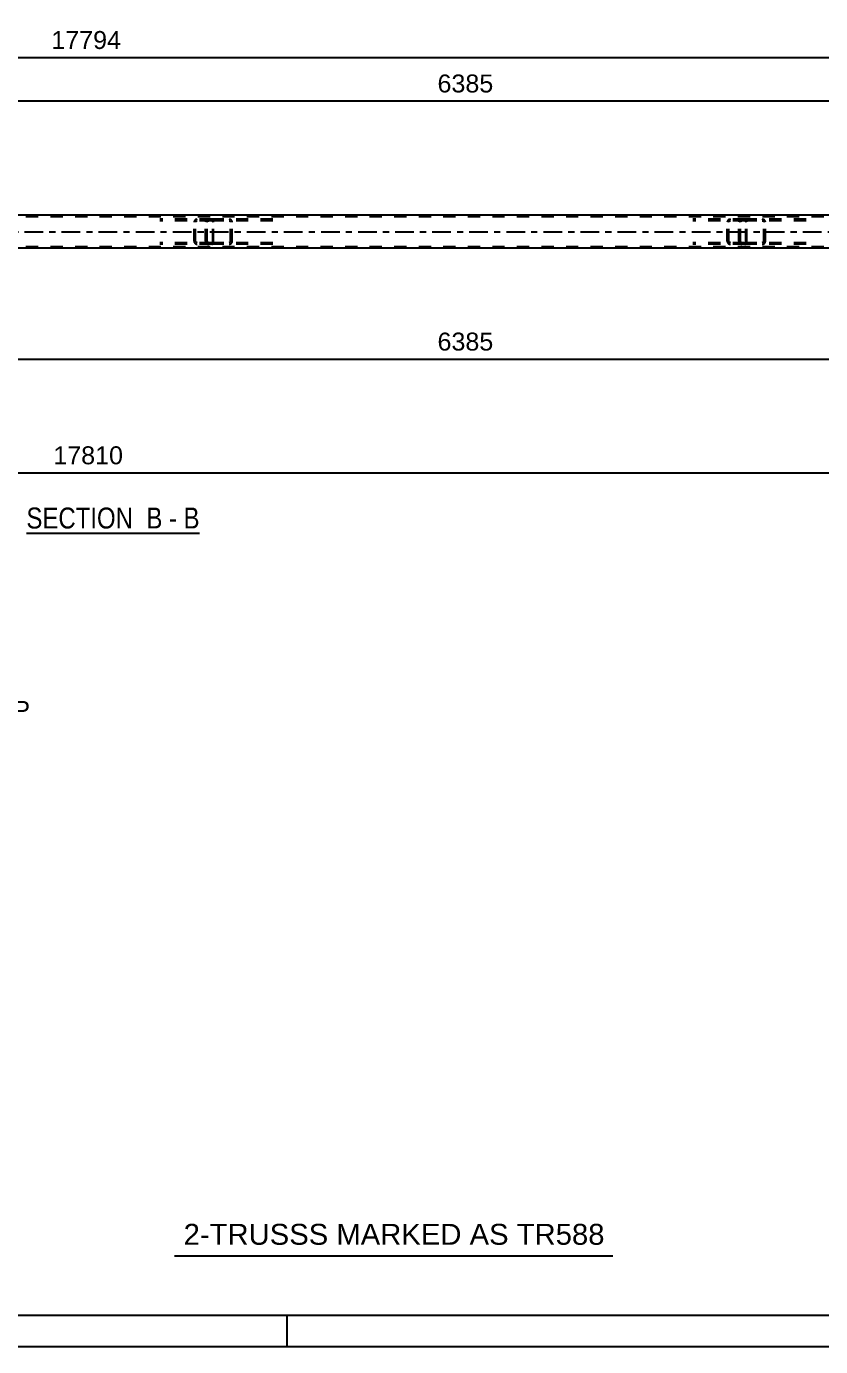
# Model space of a CAD drawing. Header units: millimetres. Extents: x 0 to 841, y 0 to 594.
# Drawn here: x 379.3 to 506.2, y 0 to 210.7 of the extents above; entities that cross this region are included whole.
import ezdxf

# ---------------------------------------------------------------- set-up
doc = ezdxf.new("R2010")
doc.units = ezdxf.units.MM
doc.linetypes.add('DXK_LINE_DOT2', pattern=[3.9198, 1.9599, -1.9599])
doc.linetypes.add('DXK_LINE_DOT3', pattern=[5.9187, 2.979, -0.9799, 0.9799, -0.9799])
doc.styles.add('Arial', font='arial.ttf', dxfattribs={"height": 0.2})
doc.styles.add('Arial Narrow', font='ARIALN.TTF', dxfattribs={"height": 0.2})

# ---------------------------------------------------------------- blocks, each defined once
blk = doc.blocks.new('Unknown-203724102-1113')
at = {"color": 5, "linetype": 'Continuous'}
for p, q in [((5, 5), (836, 5)), ((421, 0), (421, 5)), ((0, 0), (841, 0))]:
    blk.add_line(p, q, dxfattribs=at)
blk = doc.blocks.new('Unknown-203724102-17 - 2267')
at = {"color": 6, "linetype": 'Continuous'}
blk.add_line((379.35, 129.82), (407, 129.82), dxfattribs=at)
at = {"color": 0, "linetype": 'Continuous'}
blk.add_wipeout([(397.46, 130.57), (397.46, 134.07), (379.35, 134.07), (379.35, 130.57)], dxfattribs=at)
at = {"color": 7, "linetype": 'Continuous', "style": 'Arial Narrow'}
blk.add_text('SECTION ', height=3.34, dxfattribs=at).set_placement((379.35, 130.57))
at = {"color": 0, "linetype": 'Continuous'}
blk.add_wipeout([(401.07, 130.57), (401.07, 134.07), (398.51, 134.07), (398.51, 130.57)], dxfattribs=at)
at = {"color": 7, "linetype": 'Continuous', "style": 'Arial Narrow'}
blk.add_text('B', height=3.34, dxfattribs=at).set_placement((398.51, 130.57))
at = {"color": 0, "linetype": 'Continuous'}
blk.add_wipeout([(403.39, 130.57), (403.39, 134.07), (402.12, 134.07), (402.12, 130.57)], dxfattribs=at)
at = {"color": 7, "linetype": 'Continuous', "style": 'Arial Narrow'}
blk.add_text('-', height=3.34, dxfattribs=at).set_placement((402.12, 130.57))
at = {"color": 0, "linetype": 'Continuous'}
blk.add_wipeout([(407, 130.57), (407, 134.07), (404.44, 134.07), (404.44, 130.57)], dxfattribs=at)
at = {"color": 7, "linetype": 'Continuous', "style": 'Arial Narrow'}
blk.add_text('B', height=3.34, dxfattribs=at).set_placement((404.44, 130.57))
blk = doc.blocks.new('Part-203724102-2384 - 2267')
at = {"color": 7, "linetype": 'DXK_LINE_DOT2'}
for p, q in [((408, 179.64), (407.96, 179.45)), ((407.96, 176.41), (407.96, 179.45)), ((408.22, 179.45), (408.24, 179.54)), ((408.22, 176.41), (408.22, 179.45)), ((408.24, 179.54), (408.29, 179.62)), ((408.47, 179.93), (408.28, 179.89)), ((408.29, 179.62), (408.38, 179.67)), ((408.38, 179.67), (408.47, 179.69)), ((418.7, 179.93), (408.47, 179.93)), ((418.7, 179.69), (408.47, 179.69)), ((411.9, 179.89), (411.71, 179.93)), ((411.71, 179.69), (411.81, 179.67)), ((411.81, 179.67), (411.89, 179.62)), ((411.89, 179.62), (411.94, 179.54)), ((411.94, 179.54), (411.96, 179.45)), ((411.96, 176.41), (411.96, 179.45)), ((412.22, 179.45), (412.18, 179.64)), ((412.22, 176.41), (412.22, 179.45)), ((407.96, 176.41), (408, 176.23)), ((408.24, 176.32), (408.22, 176.41)), ((408.29, 176.24), (408.24, 176.32)), ((408.28, 175.97), (408.47, 175.93)), ((408.38, 176.19), (408.29, 176.24)), ((408.47, 176.17), (408.38, 176.19)), ((418.7, 176.17), (408.47, 176.17)), ((418.7, 175.93), (408.47, 175.93)), ((411.81, 176.19), (411.71, 176.17)), ((411.71, 175.93), (411.9, 175.97)), ((411.89, 176.24), (411.81, 176.19)), ((411.94, 176.32), (411.89, 176.24)), ((411.96, 176.41), (411.94, 176.32)), ((412.18, 176.23), (412.22, 176.41))]:
    blk.add_line(p, q, dxfattribs=at)
for centre, start, end in [((408.45, 179.43), 110.7583, 155.68), ((411.73, 179.43), 24.32, 69.2417), ((408.45, 176.43), 204.32, 249.2417), ((411.73, 176.43), 290.7583, 335.68)]:
    blk.add_arc(centre, 0.496, start, end, dxfattribs=at)
blk = doc.blocks.new('Part-203724102-2385 - 2267')
at = {"color": 7, "linetype": 'DXK_LINE_DOT2'}
for p, q in [((493.14, 179.64), (493.1, 179.45)), ((493.1, 176.41), (493.1, 179.45)), ((493.35, 179.45), (493.37, 179.54)), ((493.35, 176.41), (493.35, 179.45)), ((493.37, 179.54), (493.43, 179.62)), ((493.61, 179.93), (493.41, 179.89)), ((493.43, 179.62), (493.51, 179.67)), ((493.51, 179.67), (493.61, 179.69)), ((503.84, 179.93), (493.61, 179.93)), ((503.84, 179.69), (493.61, 179.69)), ((497.04, 179.89), (496.84, 179.93)), ((496.84, 179.69), (496.94, 179.67)), ((496.94, 179.67), (497.02, 179.62)), ((497.02, 179.62), (497.08, 179.54)), ((497.08, 179.54), (497.1, 179.45)), ((497.1, 176.41), (497.1, 179.45)), ((497.35, 179.45), (497.31, 179.64)), ((497.35, 176.41), (497.35, 179.45)), ((493.1, 176.41), (493.14, 176.23)), ((493.37, 176.32), (493.35, 176.41)), ((493.43, 176.24), (493.37, 176.32)), ((493.41, 175.97), (493.61, 175.93)), ((493.51, 176.19), (493.43, 176.24)), ((493.61, 176.17), (493.51, 176.19)), ((503.84, 176.17), (493.61, 176.17)), ((503.84, 175.93), (493.61, 175.93)), ((496.94, 176.19), (496.84, 176.17)), ((496.84, 175.93), (497.04, 175.97)), ((497.02, 176.24), (496.94, 176.19)), ((497.08, 176.32), (497.02, 176.24)), ((497.1, 176.41), (497.08, 176.32)), ((497.31, 176.23), (497.35, 176.41))]:
    blk.add_line(p, q, dxfattribs=at)
for centre, start, end in [((493.59, 179.43), 110.7583, 155.68), ((496.86, 179.43), 24.32, 69.2417), ((493.59, 176.43), 204.32, 249.2417), ((496.86, 176.43), 290.7583, 335.68)]:
    blk.add_arc(centre, 0.496, start, end, dxfattribs=at)
blk = doc.blocks.new('Part-203724102-2505 - 2267')
at = {"color": 7, "linetype": 'DXK_LINE_DOT2'}
for p, q in [((718.34, 180.33), (59.43, 180.33)), ((718.34, 175.53), (59.43, 175.53))]:
    blk.add_line(p, q, dxfattribs=at)
at = {"color": 2, "linetype": 'Continuous'}
for p, q in [((718.34, 180.57), (156.67, 180.57)), ((576.35, 175.29), (326.93, 175.29))]:
    blk.add_line(p, q, dxfattribs=at)
at = {"color": 7, "linetype": 'DXK_LINE_DOT3'}
blk.add_line((59.43, 177.93), (718.34, 177.93), dxfattribs=at)
blk = doc.blocks.new('Part-203724102-2545 - 2267')
at = {"color": 7, "linetype": 'DXK_LINE_DOT2'}
for p, q in [((408.95, 179.93), (400.63, 179.93)), ((408.95, 179.69), (400.63, 179.69)), ((406.16, 179.64), (406.12, 179.45)), ((406.12, 176.41), (406.12, 179.45)), ((406.37, 179.45), (406.39, 179.54)), ((406.37, 176.41), (406.37, 179.45)), ((406.39, 179.54), (406.44, 179.62)), ((406.62, 179.93), (406.43, 179.89)), ((406.44, 179.62), (406.52, 179.67)), ((406.52, 179.67), (406.62, 179.69)), ((407.96, 179.69), (407.96, 179.93)), ((409.06, 179.89), (408.95, 179.93)), ((408.95, 179.69), (409.01, 179.67)), ((409.01, 179.67), (409.05, 179.62)), ((409.05, 179.62), (409.08, 179.54)), ((409.15, 179.79), (409.06, 179.89)), ((409.08, 179.54), (409.09, 179.45)), ((409.09, 176.41), (409.09, 179.45)), ((409.2, 179.64), (409.15, 179.79)), ((409.23, 179.45), (409.2, 179.64)), ((409.23, 176.41), (409.23, 179.45)), ((408.95, 176.17), (400.63, 176.17)), ((408.95, 175.93), (400.63, 175.93)), ((406.12, 176.41), (406.16, 176.23)), ((406.39, 176.32), (406.37, 176.41)), ((406.44, 176.24), (406.39, 176.32)), ((406.43, 175.97), (406.62, 175.93)), ((406.52, 176.19), (406.44, 176.24)), ((406.62, 176.17), (406.52, 176.19)), ((407.96, 175.93), (407.96, 176.17)), ((409.01, 176.19), (408.95, 176.17)), ((408.95, 175.93), (409.06, 175.97)), ((409.05, 176.24), (409.01, 176.19)), ((409.08, 176.32), (409.05, 176.24)), ((409.06, 175.97), (409.15, 176.07)), ((409.09, 176.41), (409.08, 176.32)), ((409.15, 176.07), (409.2, 176.23)), ((409.2, 176.23), (409.23, 176.41))]:
    blk.add_line(p, q, dxfattribs=at)
for centre, start, end in [((406.61, 179.44), 111.1941, 156.1506), ((406.61, 176.43), 203.8494, 248.8059)]:
    blk.add_arc(centre, 0.492, start, end, dxfattribs=at)
blk = doc.blocks.new('Part-203724102-2547 - 2267')
at = {"color": 7, "linetype": 'DXK_LINE_DOT2'}
for p, q in [((494.09, 179.93), (485.77, 179.93)), ((494.09, 179.69), (485.77, 179.69)), ((491.29, 179.64), (491.25, 179.45)), ((491.25, 176.41), (491.25, 179.45)), ((491.5, 179.45), (491.52, 179.54)), ((491.5, 176.41), (491.5, 179.45)), ((491.52, 179.54), (491.58, 179.62)), ((491.75, 179.93), (491.56, 179.89)), ((491.58, 179.62), (491.66, 179.67)), ((491.66, 179.67), (491.75, 179.69)), ((493.1, 179.69), (493.1, 179.93)), ((494.19, 179.89), (494.09, 179.93)), ((494.09, 179.69), (494.14, 179.67)), ((494.14, 179.67), (494.18, 179.62)), ((494.18, 179.62), (494.21, 179.54)), ((494.28, 179.79), (494.19, 179.89)), ((494.21, 179.54), (494.22, 179.45)), ((494.22, 176.41), (494.22, 179.45)), ((494.34, 179.64), (494.28, 179.79)), ((494.36, 179.45), (494.34, 179.64)), ((494.36, 176.41), (494.36, 179.45)), ((494.09, 176.17), (485.77, 176.17)), ((494.09, 175.93), (485.77, 175.93)), ((491.25, 176.41), (491.29, 176.23)), ((491.52, 176.32), (491.5, 176.41)), ((491.58, 176.24), (491.52, 176.32)), ((491.56, 175.97), (491.75, 175.93)), ((491.66, 176.19), (491.58, 176.24)), ((491.75, 176.17), (491.66, 176.19)), ((493.1, 175.93), (493.1, 176.17)), ((494.14, 176.19), (494.09, 176.17)), ((494.09, 175.93), (494.19, 175.97)), ((494.18, 176.24), (494.14, 176.19)), ((494.21, 176.32), (494.18, 176.24)), ((494.19, 175.97), (494.28, 176.07)), ((494.22, 176.41), (494.21, 176.32)), ((494.28, 176.07), (494.34, 176.23)), ((494.34, 176.23), (494.36, 176.41))]:
    blk.add_line(p, q, dxfattribs=at)
for centre, start, end in [((491.74, 179.44), 111.1941, 156.1506), ((491.74, 176.43), 203.8494, 248.8059)]:
    blk.add_arc(centre, 0.492, start, end, dxfattribs=at)
blk = doc.blocks.new('StraightDimension-203724102-2558 - 2267')
at = {"color": 7, "linetype": 'Continuous'}
blk.add_line((50.81, 139.47), (727.6, 139.47), dxfattribs=at)
at = {"color": 0}
blk.add_wipeout([(395.36, 140.22), (395.36, 144.42), (383.04, 144.42), (383.04, 140.22)], dxfattribs=at)
at = {"color": 3, "style": 'Arial'}
blk.add_text('17810', height=2.865, dxfattribs=at).set_placement((383.64, 140.82))
blk = doc.blocks.new('StraightDimension-203724102-2598 - 2267')
at = {"color": 7, "linetype": 'Continuous'}
blk.add_line((321.73, 157.62), (577.15, 157.62), dxfattribs=at)
at = {"color": 0}
blk.add_wipeout([(454.49, 158.37), (454.49, 162.57), (444.39, 162.57), (444.39, 158.37)], dxfattribs=at)
at = {"color": 3, "style": 'Arial'}
blk.add_text('6385', height=2.865, dxfattribs=at).set_placement((444.99, 158.97))
blk = doc.blocks.new('StraightDimension-203724102-2641 - 2267')
at = {"color": 7, "linetype": 'Continuous'}
blk.add_line((321.73, 198.81), (577.15, 198.81), dxfattribs=at)
at = {"color": 0}
blk.add_wipeout([(454.49, 199.56), (454.49, 203.76), (444.39, 203.76), (444.39, 199.56)], dxfattribs=at)
at = {"color": 3, "style": 'Arial'}
blk.add_text('6385', height=2.865, dxfattribs=at).set_placement((444.99, 200.16))
blk = doc.blocks.new('StraightDimension-203724102-8860 - 2267')
at = {"color": 7, "linetype": 'Continuous'}
blk.add_line((50.81, 205.75), (726.96, 205.75), dxfattribs=at)
at = {"color": 0}
blk.add_wipeout([(395.04, 206.5), (395.04, 210.7), (382.72, 210.7), (382.72, 206.5)], dxfattribs=at)
at = {"color": 3, "style": 'Arial'}
blk.add_text('17794', height=2.865, dxfattribs=at).set_placement((383.32, 207.1))
blk = doc.blocks.new('WeldMark-203724102-6706 - 6393')
at = {"linetype": 'Continuous'}
for points in [[(347.09, 77.34), (344.97, 75.09), (345.79, 78.07)], [(352.55, 77.11), (350.91, 74.49), (351.12, 77.58)]]:
    blk.add_hatch(color=30, dxfattribs=at).paths.add_polyline_path(points)
at = {"color": 30, "linetype": 'Continuous'}
for p, q in [((344.97, 75.09), (359.55, 101.08)), ((350.91, 74.49), (359.55, 101.08)), ((359.55, 101.08), (368.55, 101.08))]:
    blk.add_line(p, q, dxfattribs=at)
at = {"color": 3, "linetype": 'Continuous'}
for q in [(367.26, 96.79), (363.84, 96.79)]:
    blk.add_line((363.84, 101.08), q, dxfattribs=at)
for start, end in [(90, 270), (270, 90)]:
    blk.add_arc((359.55, 101.08), 1.5, start, end, dxfattribs=at)
at = {"color": 0, "linetype": 'Continuous'}
blk.add_wipeout([(379.93, 100.18), (379.93, 103.18), (372.15, 103.18), (372.15, 100.18)], dxfattribs=at)
blk.add_wipeout([(379.93, 100.18), (379.93, 103.18), (372.15, 103.18), (372.15, 100.18)], dxfattribs=at)
at = {"color": 3, "linetype": 'Continuous'}
for q in [(372.84, 105.36), (372.84, 96.79)]:
    blk.add_line((368.55, 101.08), q, dxfattribs=at)
at = {"color": 3, "linetype": 'Continuous', "style": 'Arial'}
blk.add_text('TYP', height=2.865, dxfattribs=at).set_placement((372.15, 100.18))
blk = doc.blocks.new('Unknown-203724102-16304')
at = {"color": 7, "linetype": 'Continuous'}
blk.add_line((403, 14.5), (473, 14.5), dxfattribs=at)
at = {"color": 7, "style": 'Arial'}
blk.add_text('2-TRUSSS MARKED AS TR588', height=3.3428, dxfattribs=at).set_placement((404.45, 16.25))

msp = doc.modelspace()

# ---------------------------------------------------------------- block references
for name in ['Unknown-203724102-1113', 'Part-203724102-2505 - 2267', 'Part-203724102-2545 - 2267', 'Part-203724102-2384 - 2267', 'Part-203724102-2547 - 2267', 'Part-203724102-2385 - 2267', 'Unknown-203724102-16304']:
    msp.add_blockref(name, (0, 0))

# ---------------------------------------------------------------- next in the draw order: block references
for name in ['StraightDimension-203724102-2641 - 2267', 'StraightDimension-203724102-2558 - 2267', 'Unknown-203724102-17 - 2267', 'WeldMark-203724102-6706 - 6393']:
    msp.add_blockref(name, (0, 0))

# ---------------------------------------------------------------- next in the draw order: block references
msp.add_blockref('StraightDimension-203724102-2598 - 2267', (0, 0))

# ---------------------------------------------------------------- next in the draw order: block references
msp.add_blockref('StraightDimension-203724102-8860 - 2267', (0, 0))

doc.saveas('drawing.dxf')
